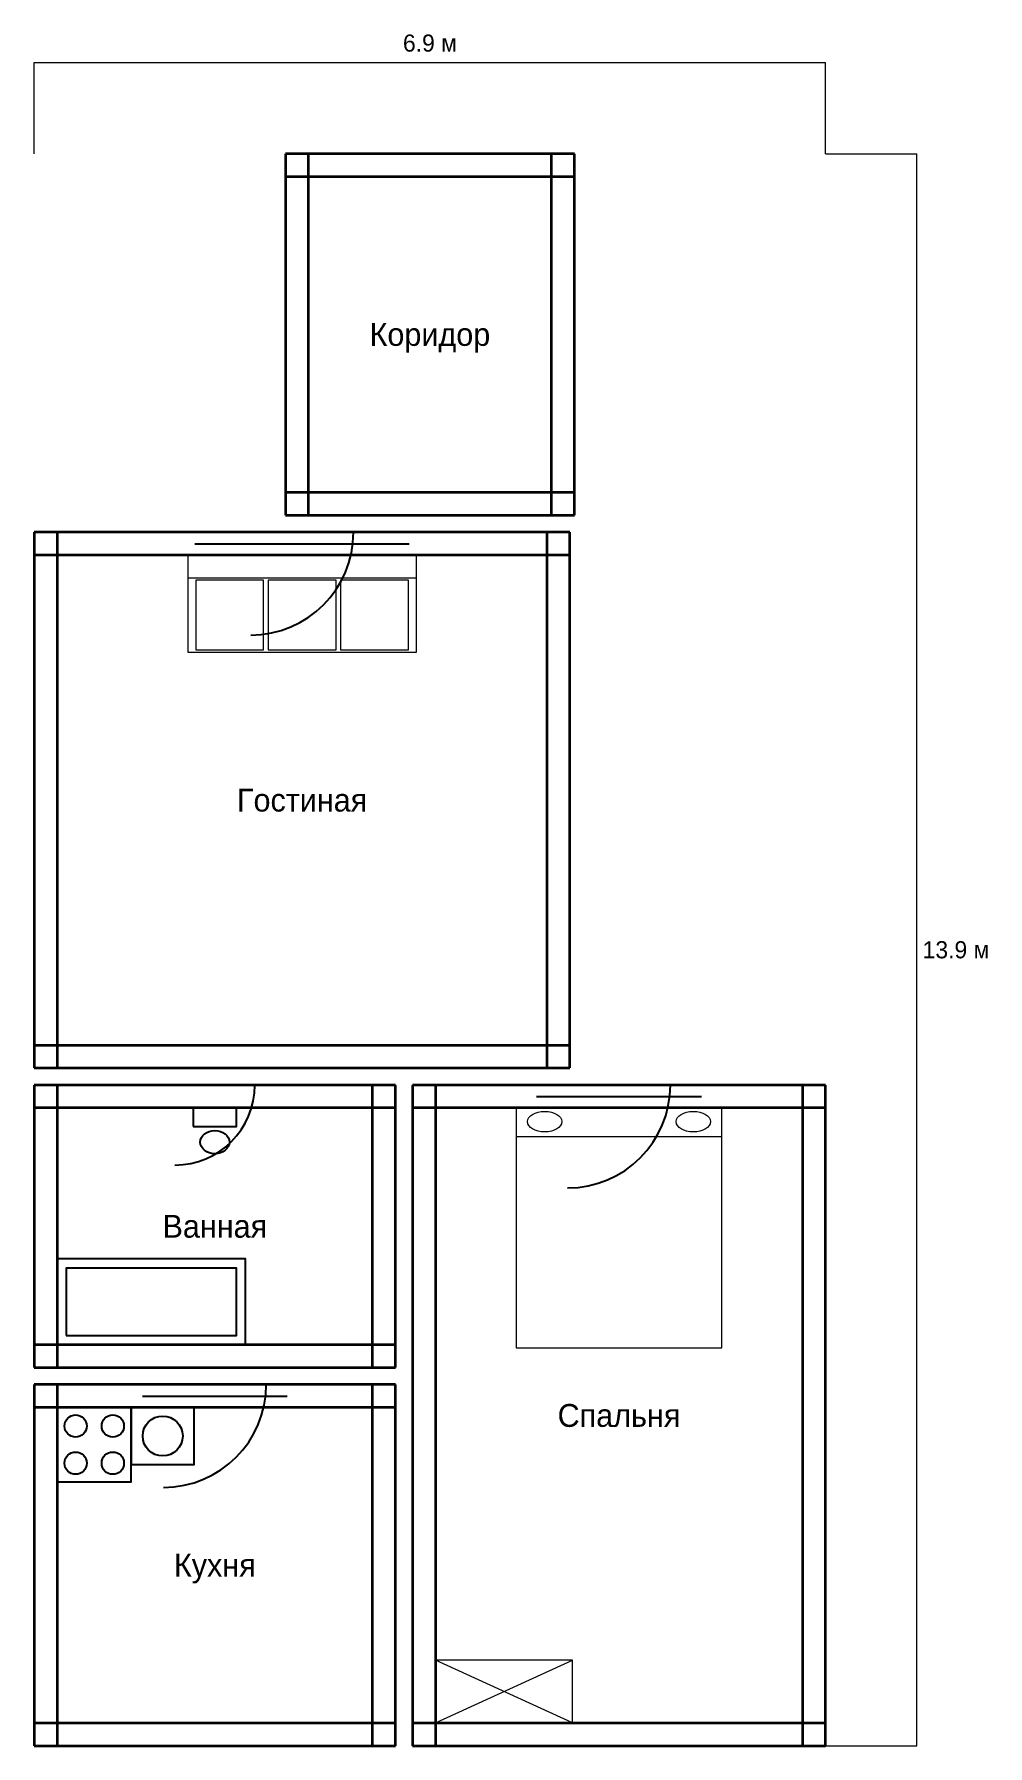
# Model space of a CAD drawing. Header units: metres. Extents: x 0 to 835, y 0 to 1498.
import ezdxf
from ezdxf.enums import TextEntityAlignment as Align

# ---------------------------------------------------------------- set-up
doc = ezdxf.new("R2010")
doc.units = ezdxf.units.M
for name, color, linetype, lineweight in [('Двери', 7, 'Continuous', 25), ('Мебель', 7, 'Continuous', 18), ('Окна', 7, 'Continuous', 25), ('Размеры', 1, 'Continuous', 13), ('Стены', 7, 'Continuous', 35), ('Текст', 7, 'Continuous', 13)]:
    doc.layers.add(name, color=color, linetype=linetype, lineweight=lineweight)

msp = doc.modelspace()

# ---------------------------------------------------------------- linework, layer by layer
at = {"layer": 'Двери'}
for p, q in [((189.5, 1062.4), (279.5, 1062.4)), ((123.1, 578.4), (193.1, 578.4)), ((466.9, 578.4), (557, 578.4)), ((113.1, 316.2), (203.1, 316.2))]:
    msp.add_line(p, q, dxfattribs=at)
for centre, radius in [((189.5, 1062.4), 90), ((123.1, 578.4), 70), ((466.9, 578.4), 90), ((113.1, 316.2), 90)]:
    msp.add_arc(centre, radius, 270, 360, dxfattribs=at)
at = {"layer": 'Мебель'}
for p, q in [((134.5, 1022.4), (334.5, 1022.4)), ((421.9, 533.4), (601.9, 533.4)), ((351.2, 20), (471.2, 75)), ((471.2, 20), (351.2, 75))]:
    msp.add_line(p, q, dxfattribs=at)
for points in [[(134.5, 957.4), (334.5, 957.4), (334.5, 1042.4), (134.5, 1042.4), (134.5, 957.4)], [(141.5, 959.4), (200.8, 959.4), (200.8, 1020.4), (141.5, 1020.4), (141.5, 959.4)], [(204.8, 959.4), (264.2, 959.4), (264.2, 1020.4), (204.8, 1020.4), (204.8, 959.4)], [(268.2, 959.4), (327.5, 959.4), (327.5, 1020.4), (268.2, 1020.4), (268.2, 959.4)], [(421.9, 348.4), (601.9, 348.4), (601.9, 558.4), (421.9, 558.4), (421.9, 348.4)], [(351.2, 20), (471.2, 20), (471.2, 75), (351.2, 75), (351.2, 20)]]:
    msp.add_lwpolyline(points, dxfattribs=at)
for centre in [(446.9, 546.4), (576.9, 546.4)]:
    msp.add_ellipse(centre, major_axis=(15, 0), ratio=0.6, dxfattribs=at)
at = {"layer": 'Окна'}
for p, q in [((140.7, 1062.4), (328.3, 1062.4)), ((140.7, 1052.4), (328.3, 1052.4)), ((140.7, 1042.4), (328.3, 1042.4)), ((439.6, 578.4), (584.2, 578.4)), ((439.6, 568.4), (584.2, 568.4)), ((439.6, 558.4), (584.2, 558.4)), ((94.9, 316.2), (221.3, 316.2)), ((94.9, 306.2), (221.3, 306.2)), ((94.9, 296.2), (221.3, 296.2))]:
    msp.add_line(p, q, dxfattribs=at)
at = {"layer": 'Размеры', "color": 1}
for p, q in [((0, 1473.7), (692.7, 1473.7)), ((0, 1393.7), (0, 1473.7)), ((692.7, 1393.7), (692.7, 1473.7)), ((692.7, 1393.7), (772.7, 1393.7)), ((772.7, 0), (772.7, 1393.7)), ((692.7, 0), (772.7, 0))]:
    msp.add_line(p, q, dxfattribs=at)
at = {"layer": 'Сантехника'}
for points in [[(139.1, 542.3), (177.1, 542.3), (177.1, 558.4), (139.1, 558.4), (139.1, 542.3)], [(20, 351.2), (185, 351.2), (185, 426.2), (20, 426.2), (20, 351.2)], [(28, 359.2), (177, 359.2), (177, 418.2), (28, 418.2), (28, 359.2)], [(20, 231.2), (85, 231.2), (85, 296.2), (20, 296.2), (20, 231.2)], [(85, 246.2), (140, 246.2), (140, 296.2), (85, 296.2), (85, 246.2)]]:
    msp.add_lwpolyline(points, dxfattribs=at)
for centre, radius in [((36.2, 279.9), 9.75), ((68.8, 279.9), 9.75), ((112.5, 271.2), 17.5), ((36.2, 247.4), 9.75), ((68.8, 247.4), 9.75)]:
    msp.add_circle(centre, radius, dxfattribs=at)
msp.add_ellipse((158.1, 528.5), major_axis=(12.7, 0), ratio=0.8, dxfattribs=at)
at = {"layer": 'Стены'}
for p, q in [((472.9, 1393.7), (219.9, 1393.7)), ((219.9, 1393.7), (219.9, 1077.5)), ((239.9, 1393.7), (239.9, 1077.5)), ((452.9, 1077.5), (452.9, 1393.7)), ((472.9, 1077.5), (472.9, 1393.7)), ((472.9, 1373.7), (219.9, 1373.7)), ((219.9, 1097.5), (472.9, 1097.5)), ((219.9, 1077.5), (472.9, 1077.5)), ((469, 1062.4), (0, 1062.4)), ((0, 1062.4), (0, 593.4)), ((20, 1062.4), (20, 593.4)), ((449, 593.4), (449, 1062.4)), ((469, 593.4), (469, 1062.4)), ((469, 1042.4), (0, 1042.4)), ((0, 613.4), (469, 613.4)), ((0, 593.4), (469, 593.4)), ((316.2, 578.4), (0, 578.4)), ((0, 578.4), (0, 331.2)), ((20, 578.4), (20, 331.2)), ((296.2, 331.2), (296.2, 578.4)), ((316.2, 331.2), (316.2, 578.4)), ((692.7, 578.4), (331.2, 578.4)), ((331.2, 578.4), (331.2, 0)), ((351.2, 578.4), (351.2, 0)), ((672.7, 0), (672.7, 578.4)), ((692.7, 0), (692.7, 578.4)), ((316.2, 558.4), (0, 558.4)), ((692.7, 558.4), (331.2, 558.4)), ((0, 351.2), (316.2, 351.2)), ((0, 331.2), (316.2, 331.2)), ((316.2, 316.2), (0, 316.2)), ((0, 316.2), (0, 0)), ((20, 316.2), (20, 0)), ((296.2, 0), (296.2, 316.2)), ((316.2, 0), (316.2, 316.2)), ((316.2, 296.2), (0, 296.2)), ((0, 20), (316.2, 20)), ((331.2, 20), (692.7, 20)), ((0, 0), (316.2, 0)), ((331.2, 0), (692.7, 0))]:
    msp.add_line(p, q, dxfattribs=at)

# ---------------------------------------------------------------- texts
at = {"layer": 'Размеры', "color": 1}
msp.add_text('6.9 м', height=15, dxfattribs=at).set_placement((346.4, 1478.7), align=Align.BOTTOM_CENTER)
msp.add_text('13.9 м', height=15, dxfattribs=at).set_placement((777.7, 696.9), align=Align.MIDDLE_LEFT)
at = {"layer": 'Текст'}
for s, p in [('Коридор', (346.4, 1235.6)), ('Гостиная', (234.5, 827.9)), ('Ванная', (158.1, 454.8)), ('Спальня', (511.9, 289.2)), ('Кухня', (158.1, 158.1))]:
    msp.add_text(s, height=20, dxfattribs=at).set_placement(p, align=Align.MIDDLE_CENTER)

doc.saveas('drawing.dxf')
